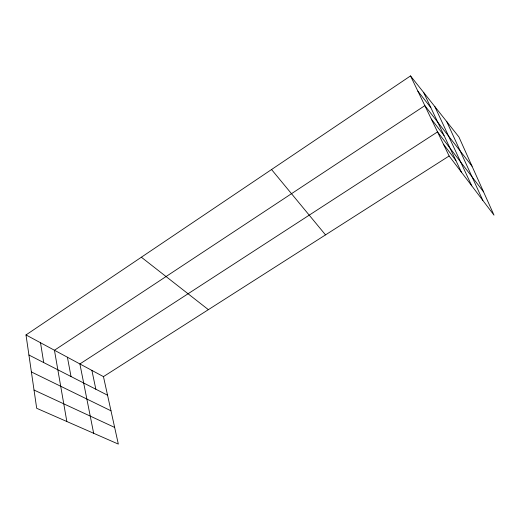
<?xml version="1.0" encoding="UTF-8"?>
<svg xmlns="http://www.w3.org/2000/svg" width="520" height="520" viewBox="0 0 520 520"><rect width="100%" height="100%" fill="white"/><g stroke="black" fill="none" stroke-linecap="round" stroke-linejoin="round"><path stroke-width="0.78" d="M26 334.938L103.454 376.623L118.326 444.087L36.686 408.291L26 334.938L410.521 75.914L458.926 137.001L494 215.131L449.131 155.987L410.521 75.914M103.454 376.623L449.131 155.987M34.028 390.046L114.653 427.421M31.389 371.943L110.987 410.813M28.925 355.01L107.549 395.207M141.362 257.225L208.37 309.654M271.544 169.533L325.514 234.884M417.859 91.13L430.846 107.666M472.043 166.218L424.853 105.632L54.444 350.246L66.84 421.519M431.334 119.067L444.028 135.493M483.541 191.834L437.522 131.911L79.891 363.948L93.652 433.271M443.456 144.203L455.871 160.478M423.651 92.482L461.409 172.166M434.798 106.541L471.763 185.822M446.778 121.667L482.84 200.421M91.897 370.409L95.843 389.22M67.418 357.234L71.019 376.532M40.521 342.751L43.7 362.563"/></g></svg>
